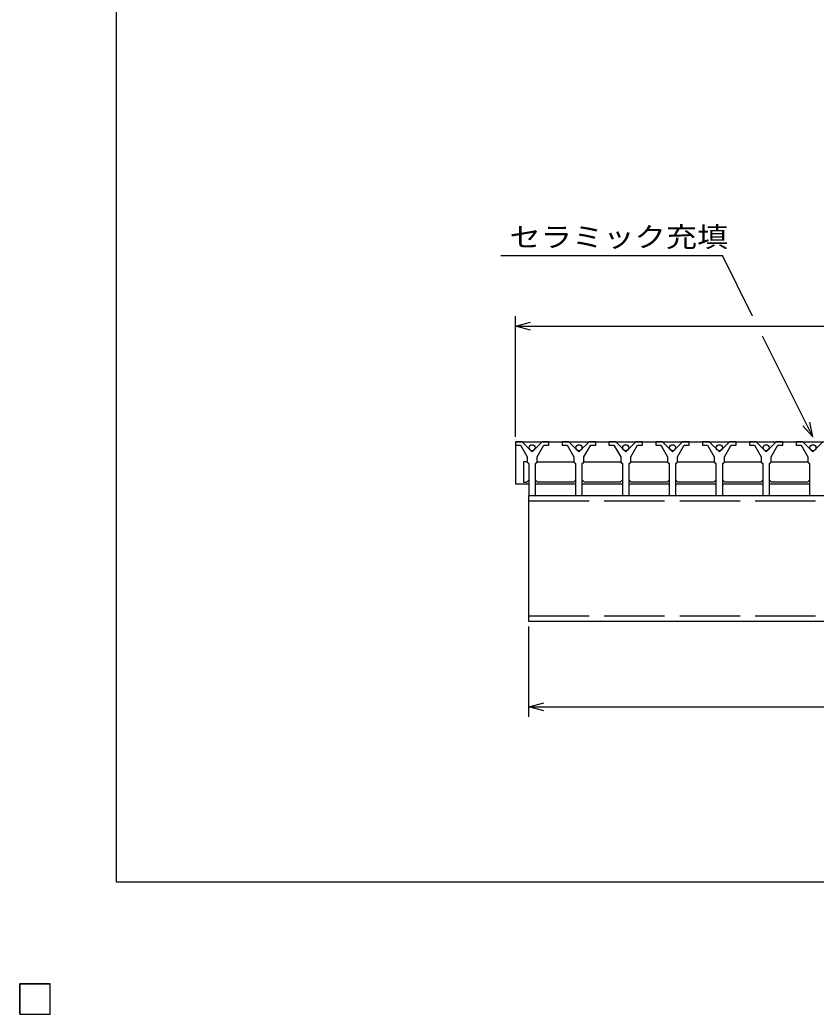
# Model space of a CAD drawing. Units: millimetres, scale not verified. Extents: x -1092 to 1042, y -770 to 629.
# Drawn here: x -1092 to -617, y -770 to -177 of the extents above; entities that cross this region are included whole.
import ezdxf
from ezdxf.enums import TextEntityAlignment as Align

# ---------------------------------------------------------------- set-up
doc = ezdxf.new("R2010")
doc.units = ezdxf.units.MM
doc.header["$LTSCALE"] = 6
doc.linetypes.add('DASHED', pattern=[7.5, 6, -1.5])
for name, color, linetype, lineweight in [('CADPAC_LAYER_0000', 150, 'Continuous', 25), ('CADPAC_LAYER_0016', 3, 'Continuous', 25), ('CADPAC_LAYER_0022', 2, 'Continuous', 25)]:
    doc.layers.add(name, color=color, linetype=linetype, lineweight=lineweight)
doc.styles.add('ベクトル', font='')
doc.styles.get('ベクトル').set_extended_font_data('ベクトル')

msp = doc.modelspace()

# ---------------------------------------------------------------- linework, layer by layer
at = {"layer": 'CADPAC_LAYER_0000'}
for p, q in [((-1034.4, -690.9), (-1034.4, 629.1)), ((1041.6, -690.9), (-1034.4, -690.9))]:
    msp.add_line(p, q, dxfattribs=at)
at = {"layer": 'CADPAC_LAYER_0016'}
for p, q in [((-796.6, -428.4), (-796.6, -430.4)), ((-792.6, -428.4), (-796.6, -428.4)), ((-796.6, -428.4), (-302.6, -428.4)), ((-796.6, -428.4), (-796.6, -453.4)), ((-796.6, -430.4), (-793.6, -430.4)), ((-793.6, -430.4), (-789.6, -437.4)), ((-786.6, -434.4), (-792.6, -428.4)), ((-780.6, -428.4), (-786.6, -434.4)), ((-783.6, -437.4), (-779.6, -430.4)), ((-776.6, -428.4), (-780.6, -428.4)), ((-779.6, -430.4), (-776.6, -430.4)), ((-776.6, -430.4), (-776.6, -428.4)), ((-768.7, -428.4), (-768.7, -430.4)), ((-764.7, -428.4), (-768.7, -428.4)), ((-768.7, -430.4), (-765.7, -430.4)), ((-765.7, -430.4), (-761.7, -437.4)), ((-758.7, -434.4), (-764.7, -428.4)), ((-752.7, -428.4), (-758.7, -434.4)), ((-755.7, -437.4), (-751.7, -430.4)), ((-748.7, -428.4), (-752.7, -428.4)), ((-751.7, -430.4), (-748.7, -430.4)), ((-748.7, -430.4), (-748.7, -428.4)), ((-740.8, -428.4), (-740.8, -430.4)), ((-736.8, -428.4), (-740.8, -428.4)), ((-740.8, -430.4), (-737.8, -430.4)), ((-737.8, -430.4), (-733.8, -437.4)), ((-730.8, -434.4), (-736.8, -428.4)), ((-724.8, -428.4), (-730.8, -434.4)), ((-727.8, -437.4), (-723.8, -430.4)), ((-720.8, -428.4), (-724.8, -428.4)), ((-723.8, -430.4), (-720.8, -430.4)), ((-720.8, -430.4), (-720.8, -428.4)), ((-712.9, -428.4), (-712.9, -430.4)), ((-708.9, -428.4), (-712.9, -428.4)), ((-712.9, -430.4), (-709.9, -430.4)), ((-709.9, -430.4), (-705.9, -437.4)), ((-702.9, -434.4), (-708.9, -428.4)), ((-696.9, -428.4), (-702.9, -434.4)), ((-699.9, -437.4), (-695.9, -430.4)), ((-692.9, -428.4), (-696.9, -428.4)), ((-695.9, -430.4), (-692.9, -430.4)), ((-692.9, -430.4), (-692.9, -428.4)), ((-685, -428.4), (-685, -430.4)), ((-681, -428.4), (-685, -428.4)), ((-685, -430.4), (-682, -430.4)), ((-682, -430.4), (-678, -437.4)), ((-675, -434.4), (-681, -428.4)), ((-669, -428.4), (-675, -434.4)), ((-672, -437.4), (-668, -430.4)), ((-665, -428.4), (-669, -428.4)), ((-668, -430.4), (-665, -430.4)), ((-665, -430.4), (-665, -428.4)), ((-657.1, -428.4), (-657.1, -430.4)), ((-653.1, -428.4), (-657.1, -428.4)), ((-657.1, -430.4), (-654.1, -430.4)), ((-654.1, -430.4), (-650.1, -437.4)), ((-647.1, -434.4), (-653.1, -428.4)), ((-641.1, -428.4), (-647.1, -434.4)), ((-644.1, -437.4), (-640.1, -430.4)), ((-637.1, -428.4), (-641.1, -428.4)), ((-640.1, -430.4), (-637.1, -430.4)), ((-637.1, -430.4), (-637.1, -428.4)), ((-629.2, -428.4), (-629.2, -430.4)), ((-625.2, -428.4), (-629.2, -428.4)), ((-629.2, -430.4), (-626.2, -430.4)), ((-626.2, -430.4), (-622.2, -437.4)), ((-619.2, -434.4), (-625.2, -428.4)), ((-613.2, -428.4), (-619.2, -434.4)), ((-789.6, -437.4), (-789.6, -440.4)), ((-783.6, -440.4), (-783.6, -437.4)), ((-761.7, -437.4), (-761.7, -440.4)), ((-755.7, -440.4), (-755.7, -437.4)), ((-733.8, -437.4), (-733.8, -440.4)), ((-727.8, -440.4), (-727.8, -437.4)), ((-705.9, -437.4), (-705.9, -440.4)), ((-699.9, -440.4), (-699.9, -437.4)), ((-678, -437.4), (-678, -440.4)), ((-672, -440.4), (-672, -437.4)), ((-650.1, -437.4), (-650.1, -440.4)), ((-644.1, -440.4), (-644.1, -437.4)), ((-622.2, -437.4), (-622.2, -440.4)), ((-789.85, -440.4), (-791.85, -440.4)), ((-791.85, -440.4), (-791.85, -452.4)), ((-788.85, -441.4), (-789.85, -440.4)), ((-789.6, -440.4), (-788.6, -441.4)), ((-788.6, -441.4), (-788.6, -460.4)), ((-784.6, -441.4), (-783.6, -440.4)), ((-784.6, -460.4), (-784.6, -441.4)), ((-784.35, -441.4), (-783.35, -440.4)), ((-783.35, -440.4), (-761.95, -440.4)), ((-761.95, -440.4), (-760.95, -441.4)), ((-761.7, -440.4), (-760.7, -441.4)), ((-760.7, -441.4), (-760.7, -460.4)), ((-756.7, -441.4), (-755.7, -440.4)), ((-756.7, -460.4), (-756.7, -441.4)), ((-756.45, -441.4), (-755.45, -440.4)), ((-755.45, -440.4), (-734.05, -440.4)), ((-734.05, -440.4), (-733.05, -441.4)), ((-733.8, -440.4), (-732.8, -441.4)), ((-732.8, -441.4), (-732.8, -460.4)), ((-728.8, -441.4), (-727.8, -440.4)), ((-728.8, -460.4), (-728.8, -441.4)), ((-728.55, -441.4), (-727.55, -440.4)), ((-727.55, -440.4), (-706.15, -440.4)), ((-706.15, -440.4), (-705.15, -441.4)), ((-705.9, -440.4), (-704.9, -441.4)), ((-704.9, -441.4), (-704.9, -460.4)), ((-700.9, -441.4), (-699.9, -440.4)), ((-700.9, -460.4), (-700.9, -441.4)), ((-700.65, -441.4), (-699.65, -440.4)), ((-699.65, -440.4), (-678.25, -440.4)), ((-678.25, -440.4), (-677.25, -441.4)), ((-678, -440.4), (-677, -441.4)), ((-677, -441.4), (-677, -460.4)), ((-673, -441.4), (-672, -440.4)), ((-673, -460.4), (-673, -441.4)), ((-672.75, -441.4), (-671.75, -440.4)), ((-671.75, -440.4), (-650.35, -440.4)), ((-650.35, -440.4), (-649.35, -441.4)), ((-650.1, -440.4), (-649.1, -441.4)), ((-649.1, -441.4), (-649.1, -460.4)), ((-645.1, -441.4), (-644.1, -440.4)), ((-645.1, -460.4), (-645.1, -441.4)), ((-644.85, -441.4), (-643.85, -440.4)), ((-643.85, -440.4), (-622.45, -440.4)), ((-622.45, -440.4), (-621.45, -441.4)), ((-622.2, -440.4), (-621.2, -441.4)), ((-621.2, -441.4), (-621.2, -460.4)), ((-796.6, -453.4), (-788.85, -453.4)), ((-791.85, -452.4), (-789.85, -452.4)), ((-789.85, -452.4), (-788.85, -451.4)), ((-783.35, -452.4), (-784.35, -451.4)), ((-784.35, -453.4), (-760.95, -453.4)), ((-761.95, -452.4), (-783.35, -452.4)), ((-760.95, -451.4), (-761.95, -452.4)), ((-755.45, -452.4), (-756.45, -451.4)), ((-756.45, -453.4), (-733.05, -453.4)), ((-734.05, -452.4), (-755.45, -452.4)), ((-733.05, -451.4), (-734.05, -452.4)), ((-727.55, -452.4), (-728.55, -451.4)), ((-728.55, -453.4), (-705.15, -453.4)), ((-706.15, -452.4), (-727.55, -452.4)), ((-705.15, -451.4), (-706.15, -452.4)), ((-699.65, -452.4), (-700.65, -451.4)), ((-700.65, -453.4), (-677.25, -453.4)), ((-678.25, -452.4), (-699.65, -452.4)), ((-677.25, -451.4), (-678.25, -452.4)), ((-671.75, -452.4), (-672.75, -451.4)), ((-672.75, -453.4), (-649.35, -453.4)), ((-650.35, -452.4), (-671.75, -452.4)), ((-649.35, -451.4), (-650.35, -452.4)), ((-643.85, -452.4), (-644.85, -451.4)), ((-644.85, -453.4), (-621.45, -453.4)), ((-622.45, -452.4), (-643.85, -452.4)), ((-621.45, -451.4), (-622.45, -452.4)), ((-788.6, -460.4), (-784.6, -460.4)), ((-788.6, -460.4), (-308.6, -460.4)), ((-788.6, -535.4), (-788.6, -460.4)), ((-760.7, -460.4), (-756.7, -460.4)), ((-732.8, -460.4), (-728.8, -460.4)), ((-704.9, -460.4), (-700.9, -460.4)), ((-677, -460.4), (-673, -460.4)), ((-649.1, -460.4), (-645.1, -460.4)), ((-621.2, -460.4), (-617.2, -460.4)), ((-308.6, -535.4), (-788.6, -535.4)), ((-1092, -751.5), (-1074, -751.5)), ((-1092, -769.5), (-1092, -751.5)), ((-1092, -751.5), (-1074, -751.5)), ((-1092, -769.5), (-1092, -751.5)), ((-1092, -751.5), (-1074, -751.5)), ((-1092, -769.5), (-1092, -751.5)), ((-1092, -751.5), (-1074, -751.5)), ((-1092, -769.5), (-1092, -751.5)), ((-1092, -751.5), (-1074, -751.5)), ((-1092, -769.5), (-1092, -751.5)), ((-1074, -769.5), (-1074, -751.5)), ((-1074, -769.5), (-1074, -751.5)), ((-1074, -769.5), (-1074, -751.5)), ((-1074, -769.5), (-1074, -751.5)), ((-1074, -769.5), (-1074, -751.5)), ((-1092, -769.5), (-1074, -769.5)), ((-1092, -769.5), (-1074, -769.5)), ((-1092, -769.5), (-1074, -769.5)), ((-1092, -769.5), (-1074, -769.5)), ((-1092, -769.5), (-1074, -769.5))]:
    msp.add_line(p, q, dxfattribs=at)
at = {"layer": 'CADPAC_LAYER_0016', "linetype": 'DASHED'}
for p, q in [((-788.6, -463.6), (-308.6, -463.6)), ((-788.6, -532.2), (-308.6, -532.2))]:
    msp.add_line(p, q, dxfattribs=at)
at = {"layer": 'CADPAC_LAYER_0016'}
for centre in [(-786.6, -431.9), (-758.7, -431.9), (-730.8, -431.9), (-702.9, -431.9), (-675, -431.9), (-647.1, -431.9), (-619.2, -431.9)]:
    msp.add_circle(centre, 1.8, dxfattribs=at)
at = {"layer": 'CADPAC_LAYER_0022', "color": 4}
for p, q in [((-805.2, -317.4), (-673.2, -317.4)), ((-655.2, -353.4), (-673.2, -317.4)), ((-796.6, -425.4), (-796.6, -353.4)), ((-796.6, -359.4), (-787.6, -357)), ((-787.6, -361.8), (-796.6, -359.4)), ((-796.6, -359.4), (-302.6, -359.4)), ((-619.2, -425.4), (-649.2, -365.4)), ((-619.2, -425.4), (-625.2, -418.8)), ((-619.2, -425.4), (-621, -416.64)), ((-788.6, -592.4), (-788.6, -538.4)), ((-788.6, -586.4), (-779.6, -584)), ((-779.6, -588.8), (-788.6, -586.4)), ((-788.6, -586.4), (-308.6, -586.4)), ((-1074, -751.5), (-1092, -751.5)), ((-1092, -751.5), (-1092, -769.5)), ((-1074, -751.5), (-1092, -751.5)), ((-1092, -751.5), (-1092, -769.5)), ((-1074, -751.5), (-1092, -751.5)), ((-1092, -751.5), (-1092, -769.5)), ((-1074, -769.5), (-1074, -751.5)), ((-1074, -769.5), (-1074, -751.5)), ((-1074, -769.5), (-1074, -751.5)), ((-1092, -769.5), (-1074, -769.5)), ((-1092, -769.5), (-1074, -769.5)), ((-1092, -769.5), (-1074, -769.5))]:
    msp.add_line(p, q, dxfattribs=at)
at = {"layer": 'CADPAC_LAYER_0022'}
for p, q in [((-1074, -751.5), (-1092, -751.5)), ((-1092, -751.5), (-1092, -769.5)), ((-1074, -751.5), (-1092, -751.5)), ((-1092, -751.5), (-1092, -769.5)), ((-1074, -751.5), (-1092, -751.5)), ((-1092, -751.5), (-1092, -769.5)), ((-1074, -769.5), (-1074, -751.5)), ((-1074, -769.5), (-1074, -751.5)), ((-1074, -769.5), (-1074, -751.5)), ((-1092, -769.5), (-1074, -769.5)), ((-1092, -769.5), (-1074, -769.5)), ((-1092, -769.5), (-1074, -769.5))]:
    msp.add_line(p, q, dxfattribs=at)

# ---------------------------------------------------------------- texts
at = {"layer": 'CADPAC_LAYER_0022', "style": 'ベクトル', "width": 1.15}
msp.add_text('セラミック充填', height=11.88, dxfattribs=at).set_placement((-800.1, -306.3), align=Align.MIDDLE_LEFT)

doc.saveas('drawing.dxf')
